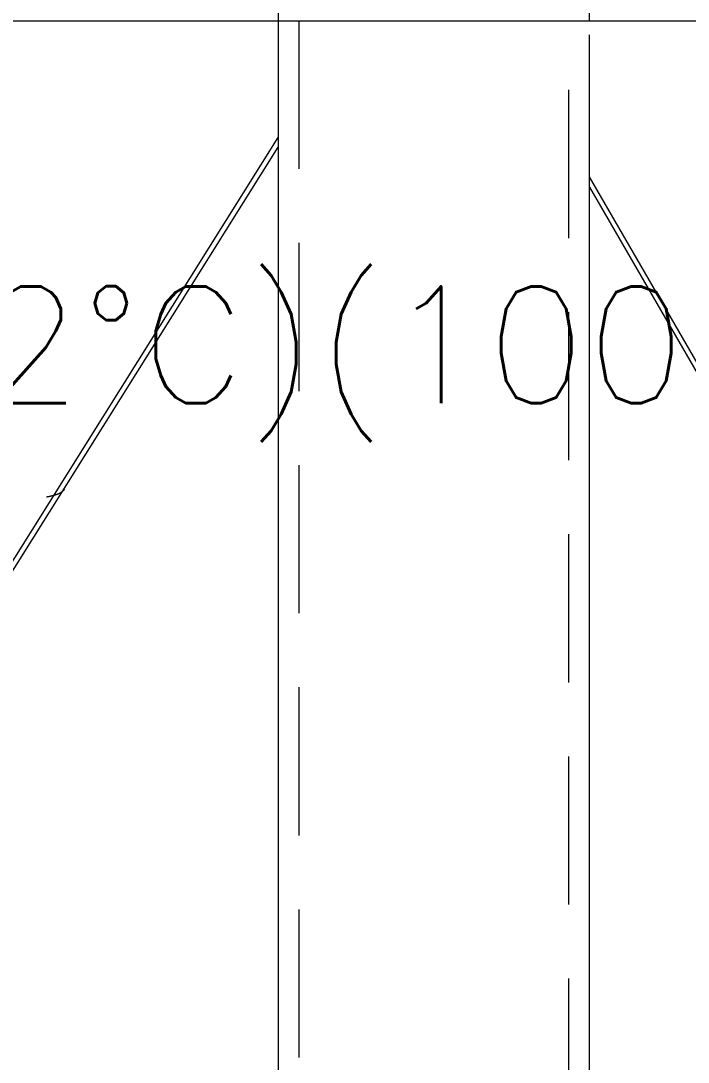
# Model space of a CAD drawing. Extents: x -3544 to 11711, y -11366 to 8565.
# Drawn here: x 5102.1 to 5166.4, y 3239.8 to 3340.2 of the extents above; entities that cross this region are included whole.
import ezdxf
from ezdxf.enums import TextEntityAlignment as Align

# ---------------------------------------------------------------- set-up
doc = ezdxf.new("R2010")
doc.units = 0
doc.header["$LTSCALE"] = 30
doc.header["$MEASUREMENT"] = 0
doc.linetypes.add('EJE2$0$RLE-PROYECCION', pattern=[0.71438, 0.47625, -0.23813])
doc.layers.get('0').update_dxf_attribs({"linetype": 'CONTINUOUS'})
doc.layers.add('EJE2$0$RLA-ACHURADO', color=30, linetype='EJE2$0$RLE-PROYECCION', lineweight=15, transparency=0.7)
doc.layers.add('EJE2$0$RLA-CONTORNO', color=30, linetype='CONTINUOUS', lineweight=15)
doc.layers.add('EJE2$0$RLA-FE', color=7, linetype='CONTINUOUS')
doc.styles.add('EJE2$0$RomanS', font='romans.shx', dxfattribs={"height": 11.25})

# ---------------------------------------------------------------- blocks, each defined once
blk = doc.blocks.new('EJE2$0$RLA-COLUMNAS-CAJONES - P_M_ 300x300x20-425965-EJE 2')
at = {"layer": 'EJE2$0$RLA-ACHURADO'}
for p, q in [((2347.48, 1108), (2347.48, 787)), ((2373.48, 787), (2373.48, 1108))]:
    blk.add_line(p, q, dxfattribs=at)
blk = doc.blocks.new('EJE2$0$FP_10-EJE 2')
at = {"layer": 'EJE2$0$RLA-CONTORNO'}
for p, q in [((2345.48, 1128), (2345.48, 1106.69)), ((2345.48, 1106.67), (2345.48, 1105.86)), ((2345.48, 1105.85), (2345.48, 1058.06)), ((2345.48, 1058.04), (2345.48, 1057.23)), ((2345.48, 1057.22), (2345.48, 787))]:
    blk.add_line(p, q, dxfattribs=at)
blk = doc.blocks.new('EJE2$0$FP_11-EJE 2')
at = {"layer": 'EJE2$0$RLA-CONTORNO'}
for p, q in [((2375.48, 1108), (2375.48, 1128)), ((2375.48, 1105.86), (2375.48, 1106.64)), ((2375.48, 1058.06), (2375.48, 1105.85)), ((2375.48, 1057.26), (2375.48, 1058.04))]:
    blk.add_line(p, q, dxfattribs=at)
blk = doc.blocks.new('*U139')
at = {"layer": 'EJE2$0$RLA-FE', "color": 3, "style": 'EJE2$0$RomanS', "flags": 8}
for tag, p in [('F=', (552.7, -47.89)), ('NUM', (567.11, -47.89))]:
    blk.add_attdef(tag, text='', height=11.25, dxfattribs=at).set_placement(p, align=Align.RIGHT)
at = {"layer": 'EJE2$0$RLA-FE', "color": 3, "style": 'EJE2$0$RomanS'}
for tag, p, flags in [('PHI', (571.01, -47.68), 12), ('DIAM', (580.86, -47.89), 12), ('MINUS', (602.88, -47.89), 13), ('MARK', (616.27, -47.89), 13), ('TEXTO_FE1', (619.58, -47.89), 8), ('TEXTO_FE2', (687.1, -47.88), 8), ('TIPO', (498.8, -57.92), 13), ('NVECES', (484.93, -76.86), 13), ('NUMFE', (488.86, -96.62), 13), ('CAPA', (497.06, -115.74), 13), ('DESPLAZA', (277.18, -134.17), 13), ('ESPACIO', (283.22, -152.53), 13), ('CANT', (297.06, -171.33), 13)]:
    blk.add_attdef(tag, p, '', height=11.25, dxfattribs=dict(at, flags=flags))
blk = doc.blocks.new('EJE2')
at = {"layer": 'EJE2$0$RLA-ACHURADO'}
blk.add_line((2347.48, 1108), (2347.48, 787), dxfattribs=at)
at = {"layer": 'EJE2$0$RLA-CONTORNO'}
for p, q in [((2345.48, 1128), (2345.48, 1106.69)), ((2140.48, 1108), (2380.48, 1108)), ((2380.48, 1108), (2565.48, 1108)), ((2151.41, 787), (2345.48, 1096.75)), ((2151.41, 787), (2345.48, 1096.75)), ((2152, 787), (2345.48, 1095.81)), ((2152, 787), (2345.48, 1095.81)), ((2552.14, 787), (2375.48, 1092.96)), ((2375.48, 1091.96), (2551.56, 787)), ((2323.19, 1062.06), (2323.15, 1062.05)), ((2323.22, 1062.07), (2323.19, 1062.06)), ((2323.26, 1062.07), (2323.22, 1062.07)), ((2323.29, 1062.08), (2323.26, 1062.07)), ((2323.33, 1062.09), (2323.29, 1062.08)), ((2323.36, 1062.09), (2323.33, 1062.09)), ((2323.4, 1062.1), (2323.36, 1062.09)), ((2323.43, 1062.11), (2323.4, 1062.1)), ((2323.47, 1062.12), (2323.43, 1062.11)), ((2323.5, 1062.12), (2323.47, 1062.12)), ((2323.53, 1062.13), (2323.5, 1062.12)), ((2323.57, 1062.14), (2323.53, 1062.13)), ((2323.6, 1062.15), (2323.57, 1062.14)), ((2323.64, 1062.15), (2323.6, 1062.15)), ((2323.67, 1062.16), (2323.64, 1062.15)), ((2323.7, 1062.17), (2323.67, 1062.16)), ((2323.74, 1062.18), (2323.7, 1062.17)), ((2323.77, 1062.19), (2323.74, 1062.18)), ((2323.8, 1062.19), (2323.77, 1062.19)), ((2323.84, 1062.2), (2323.8, 1062.19)), ((2323.87, 1062.21), (2323.84, 1062.2)), ((2323.9, 1062.22), (2323.87, 1062.21)), ((2323.93, 1062.23), (2323.9, 1062.22)), ((2323.96, 1062.24), (2323.93, 1062.23)), ((2323.99, 1062.25), (2323.96, 1062.24)), ((2324.02, 1062.26), (2323.99, 1062.25)), ((2324.06, 1062.27), (2324.02, 1062.26)), ((2324.09, 1062.28), (2324.06, 1062.27)), ((2324.12, 1062.29), (2324.09, 1062.28)), ((2324.15, 1062.3), (2324.12, 1062.29)), ((2324.17, 1062.31), (2324.15, 1062.3)), ((2324.2, 1062.32), (2324.17, 1062.31)), ((2324.23, 1062.33), (2324.2, 1062.32)), ((2324.26, 1062.34), (2324.23, 1062.33)), ((2324.29, 1062.35), (2324.26, 1062.34)), ((2324.31, 1062.37), (2324.29, 1062.35)), ((2324.34, 1062.38), (2324.31, 1062.37)), ((2324.37, 1062.39), (2324.34, 1062.38)), ((2324.39, 1062.4), (2324.37, 1062.39)), ((2324.42, 1062.42), (2324.39, 1062.4)), ((2324.44, 1062.43), (2324.42, 1062.42)), ((2324.47, 1062.44), (2324.44, 1062.43)), ((2324.49, 1062.46), (2324.47, 1062.44)), ((2324.52, 1062.47), (2324.49, 1062.46)), ((2324.54, 1062.49), (2324.52, 1062.47)), ((2324.56, 1062.5), (2324.54, 1062.49)), ((2324.58, 1062.52), (2324.56, 1062.5)), ((2324.61, 1062.53), (2324.58, 1062.52)), ((2324.63, 1062.55), (2324.61, 1062.53)), ((2324.65, 1062.56), (2324.63, 1062.55)), ((2324.67, 1062.58), (2324.65, 1062.56)), ((2324.69, 1062.6), (2324.67, 1062.58)), ((2324.71, 1062.61), (2324.69, 1062.6)), ((2324.73, 1062.63), (2324.71, 1062.61)), ((2324.74, 1062.65), (2324.73, 1062.63)), ((2324.76, 1062.67), (2324.74, 1062.65)), ((2324.78, 1062.68), (2324.76, 1062.67)), ((2324.79, 1062.7), (2324.78, 1062.68)), ((2324.81, 1062.72), (2324.79, 1062.7)), ((2324.83, 1062.74), (2324.81, 1062.72)), ((2324.84, 1062.76), (2324.83, 1062.74)), ((2324.86, 1062.78), (2324.84, 1062.76)), ((2324.87, 1062.8), (2324.86, 1062.78)), ((2345.48, 1057.22), (2345.48, 787)), ((2375.48, 787), (2375.48, 1057.22))]:
    blk.add_line(p, q, dxfattribs=at)
at = {"layer": 'EJE2$0$RLA-ACHURADO'}
for name in ['EJE2$0$FP_10-EJE 2', 'EJE2$0$RLA-COLUMNAS-CAJONES - P_M_ 300x300x20-425965-EJE 2', 'EJE2$0$FP_11-EJE 2']:
    blk.add_blockref(name, (0, 0), dxfattribs=at)
at = {"layer": 'EJE2$0$RLA-FE'}
ref = blk.add_blockref('*U139', (1622.98, 1119), dxfattribs=at)
ref.add_attrib('TEXTO_FE2', '(2°C)(1000+50)', (2310.07, 1071.12), dxfattribs={"color": 3, "height": 11.25, "style": 'EJE2$0$RomanS'})

msp = doc.modelspace()

# ---------------------------------------------------------------- block references
msp.add_blockref('EJE2', (2781.39, 2232.23))

doc.saveas('drawing.dxf')
